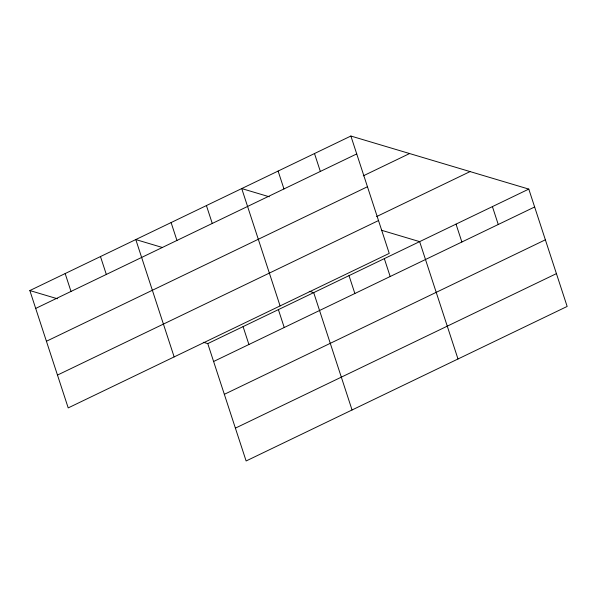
<?xml version="1.0" encoding="UTF-8"?>
<svg xmlns="http://www.w3.org/2000/svg" width="597" height="597" viewBox="0 0 597 597"><rect width="100%" height="100%" fill="white"/><g stroke="black" fill="none" stroke-linecap="round" stroke-linejoin="round"><path stroke-width="0.9" d="M350.879 136.034L389.237 253.389L68.207 407.9L29.85 290.552L350.879 136.034L528.793 189.1L567.15 306.448L246.121 460.966L207.763 343.611L203.316 342.282M35.693 308.433L356.73 153.922M363.289 175.831L409.594 153.548M46.424 341.26L367.453 186.742M376.64 216.562L470.085 171.585M57.476 375.08L378.505 220.562M207.763 343.611L528.793 189.1M213.607 361.498L534.636 206.98M224.338 394.318L545.367 239.807M235.39 428.139L556.419 273.627M269.307 196.794L241.733 188.57L280.09 305.925M381.393 230.226L419.646 241.636L457.996 358.984M162.474 247.524L135.788 239.561L174.145 356.909M309.253 291.299L313.701 292.62L352.058 409.975M29.85 290.552L57.424 298.776M492.413 206.607L498.256 224.494M456.026 224.121L461.869 242.009M384.326 258.628L390.177 276.515M314.5 153.548L320.343 171.436M349.014 275.627L354.864 293.508M278.112 171.063L283.963 188.943M278.389 309.619L284.232 327.507M206.42 205.569L212.263 223.45M243.076 326.619L248.919 344.499M171.1 222.562L176.951 240.449M100.475 256.561L106.326 274.441M65.163 273.553L71.006 291.44"/></g></svg>
